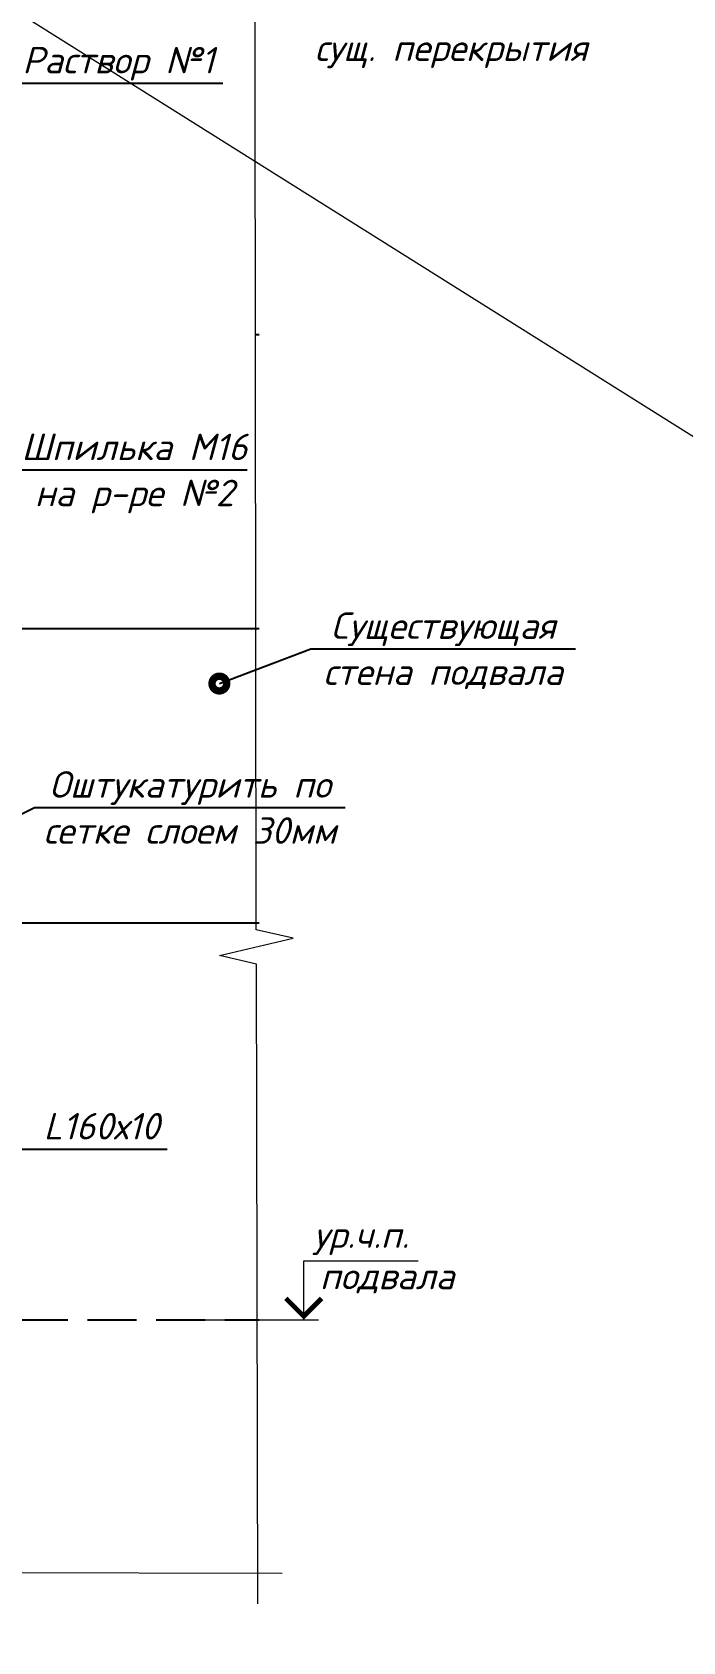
# Model space of a CAD drawing. Header units: millimetres. Extents: x 749182 to 2267578, y 70462 to 311449.
# Drawn here: x 2155873 to 2157200, y 199471 to 202755 of the extents above; entities that cross this region are included whole.
import ezdxf
from ezdxf.enums import TextEntityAlignment as Align

# ---------------------------------------------------------------- set-up
doc = ezdxf.new("R2010")
doc.units = ezdxf.units.MM
doc.linetypes.add('ГОСТ 2.303 4', pattern=[7, 5, -2, 0])
for name, color, linetype, lineweight in [('1Стены', 252, 'Continuous', 25), ('монолит', 176, 'Continuous', 50), ('Размер', 7, 'Continuous', 13), ('Размеры КР', 164, 'Continuous', 9), ('штриховка кирпич', 42, 'Continuous', 5)]:
    doc.layers.add(name, color=color, linetype=linetype, lineweight=lineweight)
doc.layers.add('CS_UNPLOTTED', color=254, linetype='Continuous', plot=False)
doc.layers.add('Текст', color=7, linetype='Continuous')
doc.styles.add('М2', font='isocpeui.ttf')

msp = doc.modelspace()

# ---------------------------------------------------------------- linework, layer by layer
at = {"layer": '1Стены', "color": 6, "linetype": 'ГОСТ 2.303 4', "ltscale": 20}
for p, q in [((2155565.7885, 200127.9098), (2156329.6857, 200127.9098)), ((2156331.0484, 200127.9098), (2156335.8419, 200127.9098))]:
    msp.add_line(p, q, dxfattribs=at)
at = {"layer": 'CS_UNPLOTTED', "ltscale": 100}
for p, q in [((2155535.7885, 201537.8999), (2156327.6824, 201537.8999)), ((2156329.0451, 201537.8999), (2156335.8419, 201537.8999)), ((2155535.7885, 200937.8999), (2156328.5349, 200937.8999)), ((2156329.8976, 200937.8999), (2156335.8419, 200937.8999))]:
    msp.add_line(p, q, dxfattribs=at)
at = {"layer": 'монолит', "lineweight": 25, "ltscale": 100}
msp.add_line((2156328.1927, 202137.8999), (2156335.8419, 202137.8999), dxfattribs=at)
at = {"layer": 'Размер', "linetype": 'Continuous', "ltscale": 20}
for p, q in [((2156426.7973, 200127.9098), (2156426.7973, 200247.9098)), ((2156426.7973, 200247.9098), (2156660.4223, 200247.9098)), ((2156217.3749, 200127.9098), (2156456.7973, 200127.9098))]:
    msp.add_line(p, q, dxfattribs=at)
at = {"layer": 'Размер', "linetype": 'Continuous', "ltscale": 20, "const_width": 10}
msp.add_lwpolyline([(2156390.3328, 200171.4453), (2156426.7973, 200134.9808), (2156463.2618, 200171.4453)], dxfattribs=at)
at = {"layer": 'Размеры КР', "lineweight": 20}
msp.add_line((2146309.9318, 208786.5205), (2267577.9913, 132583.1452), dxfattribs=at)
at = {"layer": 'Текст', "ltscale": 20}
for p, q in [((2155835.0463, 202650.7196), (2156261.9763, 202650.7196)), ((2155851.3926, 201861.6927), (2156311.1276, 201861.6927)), ((2156254.6671, 201425.8095), (2156441.1794, 201496.9754)), ((2156441.1794, 201496.9754), (2156981.1044, 201496.9754)), ((2155535.7885, 201005.062), (2155877.8995, 201172.9064)), ((2155877.8995, 201172.9064), (2156511.3795, 201172.9064)), ((2155847.575, 200475.6745), (2156148.145, 200475.6745))]:
    msp.add_line(p, q, dxfattribs=at)
at = {"layer": 'Текст', "ltscale": 20, "const_width": 30}
msp.add_lwpolyline([(2156262.1671, 201425.8095, 1), (2156247.1671, 201425.8095, 1)], format="xyb", close=True, dxfattribs=at)
at = {"layer": 'штриховка кирпич', "linetype": 'Continuous', "ltscale": 20}
for points in [[(2156332.8954, 199548.1815), (2156330.1366, 200853.5049), (2156255.1118, 200870.8984), (2156405.0619, 200906.1115), (2156330.0371, 200923.5049), (2156327.2782, 203245.4339)], [(2153335.6422, 199615.9221), (2155143.5852, 199613.774), (2155161.1917, 199688.749), (2155195.9786, 199538.6995), (2155213.5851, 199613.6745), (2156382.832, 199610.9157)]]:
    msp.add_lwpolyline(points, dxfattribs=at)

# ---------------------------------------------------------------- texts
at = {"layer": 'Текст', "ltscale": 20, "style": 'М2'}
for s, p in [('сущ. перекрытия', (2156449.3359, 202750.0503)), ('ур.ч.п.', (2156446.4775, 200328.427)), ('подвала', (2156459.6771, 200243.9979))]:
    msp.add_text(s, height=54, dxfattribs=at).set_placement(p, align=Align.TOP_LEFT)
for s, p in [('Раствор №1', (2156048.5113, 202670.7196)), ('Шпилька М16', (2156081.2601, 201881.6927)), ('Существующая', (2156711.1419, 201516.9754)), ('Оштукатурить по', (2156194.6395, 201192.9064)), ('L160х10', (2156014.2625, 200495.6745))]:
    msp.add_text(s, height=54, dxfattribs=at).set_placement(p, align=Align.CENTER)
for s, p in [('на р-ре №2', (2156081.2601, 201841.6927)), ('стена подвала', (2156711.1419, 201476.9754)), ('сетке слоем 30мм', (2156194.6395, 201152.9064))]:
    msp.add_text(s, height=54, dxfattribs=at).set_placement(p, align=Align.TOP_CENTER)

doc.saveas('drawing.dxf')
